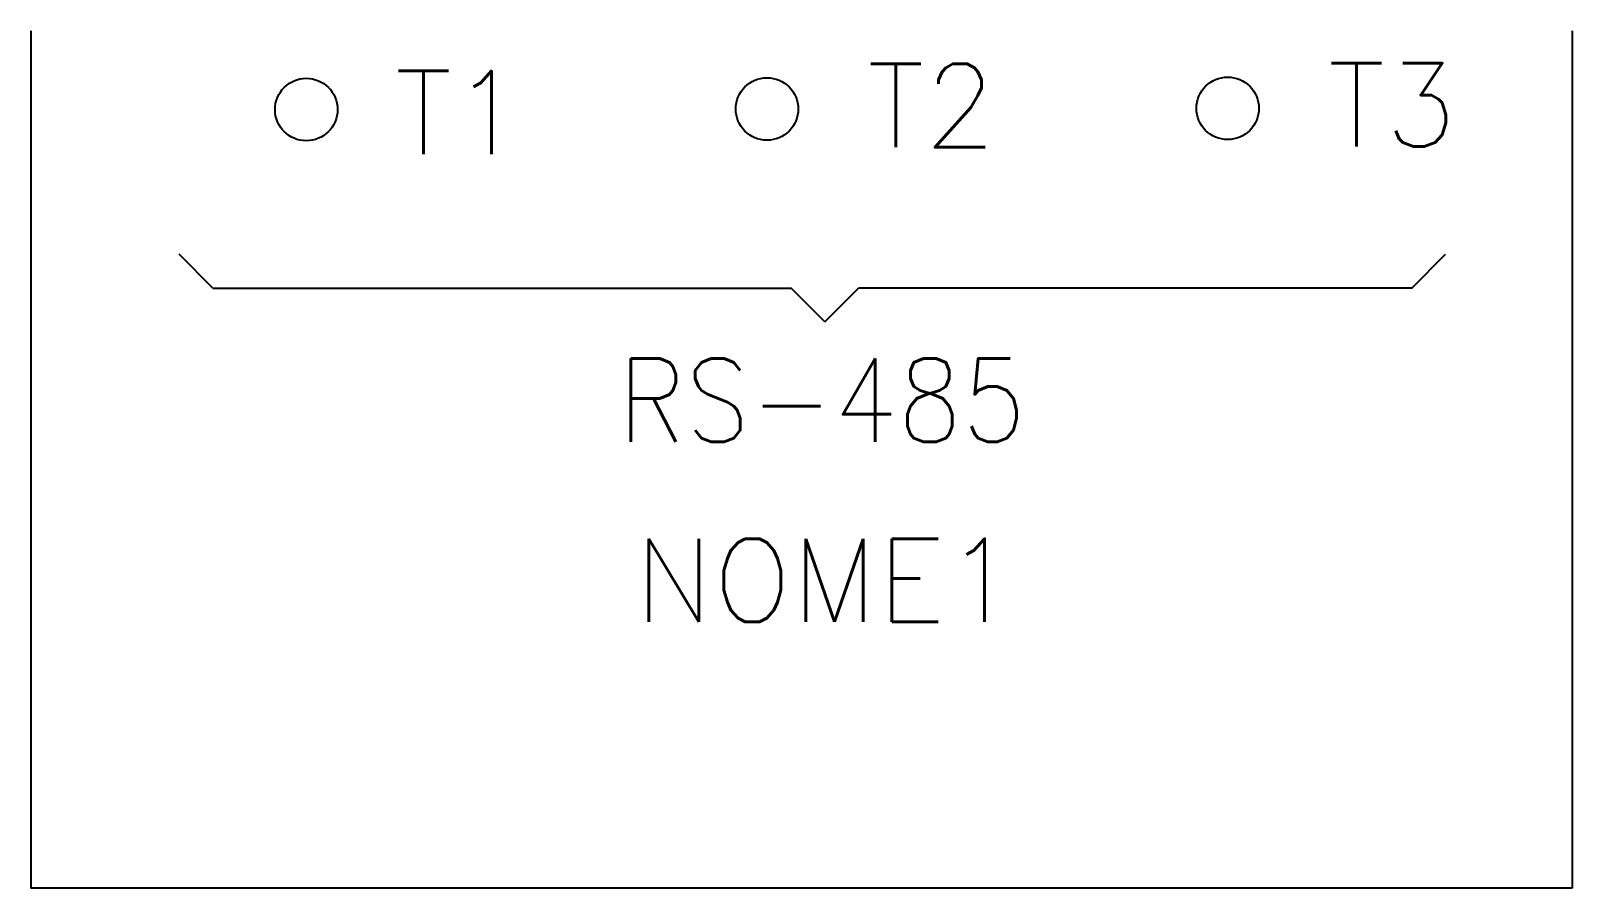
# Model space of a CAD drawing. Extents: x 277.9 to 314.9, y 170.3 to 190.9.
import ezdxf
from ezdxf.enums import TextEntityAlignment as Align

# ---------------------------------------------------------------- set-up
doc = ezdxf.new("R2010")
doc.units = 0
doc.header["$MEASUREMENT"] = 0
doc.layers.get('0').update_dxf_attribs({"linetype": 'CONTINUOUS'})
doc.styles.add('ROMANS', font='romans')

msp = doc.modelspace()

# ---------------------------------------------------------------- linework, layer by layer
for p, q in [((277.919, 190.878), (277.919, 170.299)), ((314.917, 190.878), (314.917, 170.299)), ((282.291, 184.705), (281.481, 185.515)), ((311.068, 184.705), (311.878, 185.515)), ((296.979, 183.896), (296.169, 184.705)), ((296.979, 183.896), (297.789, 184.705)), ((314.917, 170.299), (277.919, 170.299))]:
    msp.add_line(p, q)
for points in [[(282.291, 184.705), (296.169, 184.705)], [(311.068, 184.705), (297.789, 184.705)]]:
    msp.add_lwpolyline(points)
for centre in [(284.531, 188.989), (295.589, 189.003), (306.648, 189.018)]:
    msp.add_circle(centre, 0.75)

# ---------------------------------------------------------------- texts
at = {"style": 'ROMANS', "width": 0.9}
msp.add_text('RS-485', height=2, dxfattribs=at).set_placement((292.016, 182.009), align=Align.MIDDLE_LEFT)
at = {"lineweight": -3, "style": 'ROMANS'}
for tag, p in [('T1', (288.205, 188.918)), ('T2', (299.539, 189.084)), ('T3', (310.597, 189.099)), ('NOME1', (296.997, 177.688))]:
    msp.add_attdef(tag, text='', height=2, dxfattribs=at).set_placement(p, align=Align.MIDDLE_CENTER)

doc.saveas('drawing.dxf')
